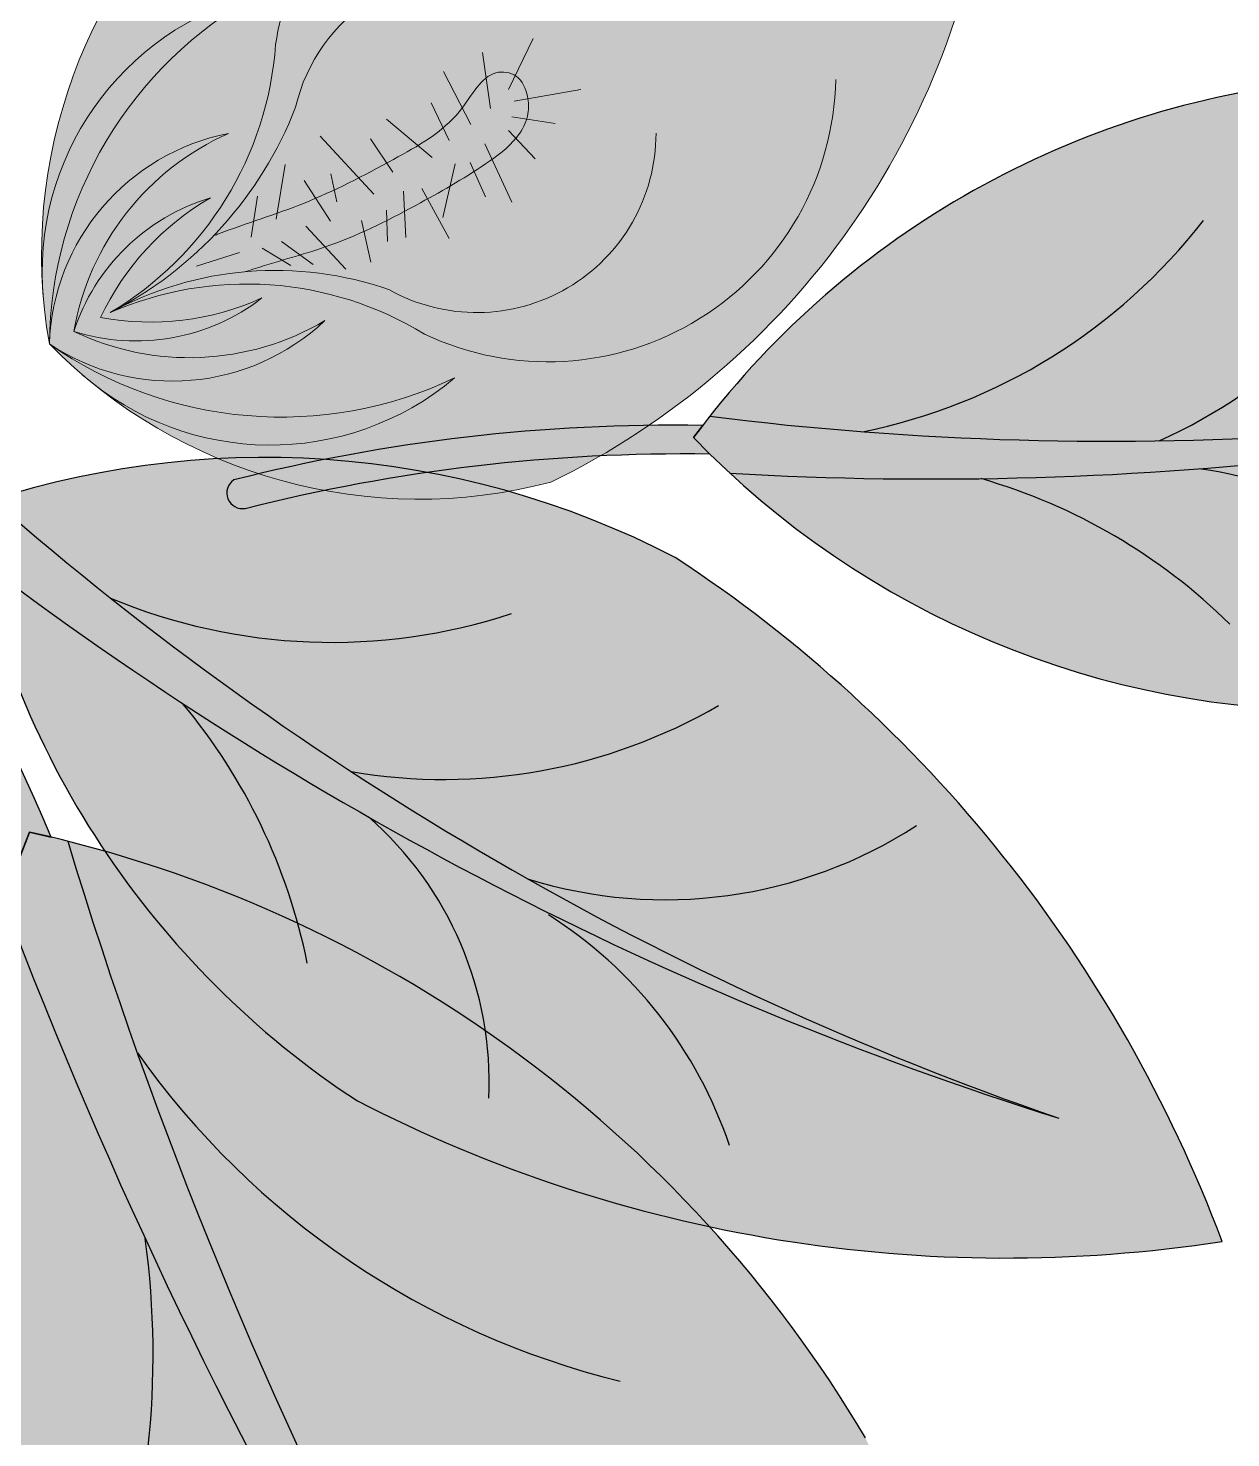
# Model space of a CAD drawing. Header units: inches. Extents: x 9636 to 21597, y -10243 to 557.
# Drawn here: x 15100.45 to 15107.86, y -8253.64 to -8244.96 of the extents above; entities that cross this region are included whole.
import ezdxf

# ---------------------------------------------------------------- set-up
doc = ezdxf.new("R2010")
doc.units = ezdxf.units.IN
doc.header["$MEASUREMENT"] = 0
doc.layers.add('MESA', color=7, linetype='Continuous')

# ---------------------------------------------------------------- blocks, each defined once
blk = doc.blocks.new('FF')
at = {"layer": 'MESA', "ltscale": 0.8}
h = blk.add_hatch(color=7, dxfattribs=at)
h.dxf.hatch_style = 1
h.set_gradient(color1=(237, 238, 238), one_color=1, tint=1)
h.paths.add_polyline_path([(15106.37106824673, -8243.92854207252, 0.2569091805170801), (15101.68821358154, -8243.89752045271, 0.2403030205165218), (15100.54322301592, -8246.558840044034, -0.3583807301859824), (15101.86589244517, -8244.752628270586, 0.2702333190890776), (15100.58472092263, -8246.903475007566, -0.3489770048102109), (15101.68830497659, -8245.607547985675, 0.2509502793129825), (15100.73521091408, -8246.826103635713, -0.2453890551403372), (15101.57614784156, -8246.00379183467, 0.1532458537889449), (15100.90048809107, -8246.741129732514, 0.1518402250092038), (15101.88492747094, -8246.624417374771, 0.00137366511991412), (15101.89329718636, -8246.620658265783, -0.245389055139057), (15100.73521091404, -8246.826103635633, 0.2509502793127925), (15102.28081660277, -8246.760003566067, -0.3489770048638718), (15100.58472092258, -8246.90347500775, 0.2702333191166405), (15103.07944167121, -8247.113023435611, -0.358380731124288), (15100.84086093649, -8247.137756086237, 0.240303021013481), (15103.67150220509, -8247.75508533544, 0.2569091805174252)])
edge = h.paths.add_edge_path(flags=16)
edge.add_arc((15099.86706515539, -8244.578911344477), 2.395479541308427, 297.1250703776473, 298.6244310634123, ccw=False)
edge.add_arc((15101.9752818798, -8248.564886458385), 2.114123560077596, 117.02529305126669, 118.72420838962, ccw=False)
edge.add_arc((15099.8670651554, -8244.578911344468), 2.395479541308427, 298.6244310630571, 316.1835036871349)
edge.add_spline(control_points=[(15101.59975025238, -8246.235844732866), (15101.6083292994, -8246.232513122977), (15101.68853895956, -8246.201697996612), (15101.76975874025, -8246.173593725356), (15101.84221945812, -8246.148716423566)], knot_values=[0.2471511740125481, 0.2471511740125481, 0.2471511740125481, 0.2471511740125481, 0.247785628570655, 0.2530743171580143, 0.2530743171580143, 0.2530743171580143, 0.2530743171580143], degree=3, periodic=0)
edge.add_spline(control_points=[(15101.84221945812, -8246.148716423566), (15101.89037934909, -8246.132182111225), (15101.93851306877, -8246.115743477028), (15101.98636678696, -8246.09882959036)], knot_values=[0.2436361292652643, 0.2436361292652643, 0.2436361292652643, 0.2436361292652643, 0.2471511740125481, 0.2471511740125481, 0.2471511740125481, 0.2471511740125481], degree=3, periodic=0)
edge.add_spline(control_points=[(15101.98636678696, -8246.09882959036), (15102.04106094473, -8246.079497951752), (15102.12092240989, -8246.05016828156), (15102.19917458544, -8246.017655136044), (15102.22405968849, -8246.006963273912)], knot_values=[0.2377304945037521, 0.2377304945037521, 0.2377304945037521, 0.2377304945037521, 0.2417479965750198, 0.2436361292652643, 0.2436361292652643, 0.2436361292652643, 0.2436361292652643], degree=3, periodic=0)
edge.add_spline(control_points=[(15102.22405968849, -8246.006963273912), (15102.26244136669, -8245.99047262041), (15102.30050556409, -8245.973275797201), (15102.3383661712, -8245.955477591562)], knot_values=[0.2348183224622999, 0.2348183224622999, 0.2348183224622999, 0.2348183224622999, 0.2377304945037521, 0.2377304945037521, 0.2377304945037521, 0.2377304945037521], degree=3, periodic=0)
edge.add_spline(control_points=[(15102.3383661712, -8245.955477591562), (15102.38890570728, -8245.931719043443), (15102.43908246247, -8245.906888882031), (15102.48916734276, -8245.881236359846)], knot_values=[0.2309309092598198, 0.2309309092598198, 0.2309309092598198, 0.2309309092598198, 0.2348183224622999, 0.2348183224622999, 0.2348183224622999, 0.2348183224622999], degree=3, periodic=0)
edge.add_spline(control_points=[(15102.48916734276, -8245.881236359846), (15102.54662951954, -8245.851805326847), (15102.60397076253, -8245.821291830367), (15102.66160018626, -8245.79007228448)], knot_values=[0.2264708961110354, 0.2264708961110354, 0.2264708961110354, 0.2264708961110354, 0.2309309092598199, 0.2309309092598199, 0.2309309092598199, 0.2309309092598199], degree=3, periodic=0)
edge.add_spline(control_points=[(15102.66160018626, -8245.79007228448), (15102.6752095867, -8245.782699673857), (15102.73917890016, -8245.747901638299), (15102.80362121102, -8245.712344979827), (15102.852663876, -8245.682473075718)], knot_values=[0.2215260703448321, 0.2215260703448321, 0.2215260703448321, 0.2215260703448321, 0.222579318859487, 0.2264708961110354, 0.2264708961110354, 0.2264708961110354, 0.2264708961110354], degree=3, periodic=0)
edge.add_spline(control_points=[(15102.852663876, -8245.682473075718), (15102.90758985242, -8245.649017644586), (15102.96041682211, -8245.613193035668), (15103.00838242813, -8245.573005921804)], knot_values=[0.2171676473178, 0.2171676473178, 0.2171676473178, 0.2171676473178, 0.2215260703448321, 0.2215260703448321, 0.2215260703448321, 0.2215260703448321], degree=3, periodic=0)
edge.add_spline(control_points=[(15103.00838242813, -8245.573005921804), (15103.04469058288, -8245.542585792256), (15103.08536879757, -8245.502639076536), (15103.12018119543, -8245.457738588002), (15103.12619022239, -8245.449725155953)], knot_values=[0.2131642620453263, 0.2131642620453263, 0.2131642620453263, 0.2131642620453263, 0.2164634238997696, 0.2171676473178, 0.2171676473178, 0.2171676473178, 0.2171676473178], degree=3, periodic=0)
edge.add_spline(control_points=[(15103.12619022239, -8245.449725155953), (15103.15686012907, -8245.408824821394), (15103.19834717516, -8245.343031571138), (15103.25306907644, -8245.281899674499), (15103.27361221887, -8245.265537959272)], knot_values=[0.2077773224475375, 0.2077773224475375, 0.2077773224475375, 0.2077773224475375, 0.2113716592103856, 0.2131642620453263, 0.2131642620453263, 0.2131642620453263, 0.2131642620453263], degree=3, periodic=0)
edge.add_spline(control_points=[(15103.27361221887, -8245.265537959272), (15103.29136820969, -8245.251396088514), (15103.3458886289, -8245.220170581342), (15103.4184181338, -8245.2296864944), (15103.45283622127, -8245.251194366683)], knot_values=[0.203445163018474, 0.203445163018474, 0.203445163018474, 0.203445163018474, 0.2049945578871382, 0.2077773224475375, 0.2077773224475375, 0.2077773224475375, 0.2077773224475375], degree=3, periodic=0)
edge.add_spline(control_points=[(15103.45283622127, -8245.251194366683), (15103.45492514431, -8245.252499735267), (15103.49659180167, -8245.280264310553), (15103.51970676811, -8245.336040750743), (15103.52953530607, -8245.38854354656), (15103.53028591822, -8245.393051177898)], knot_values=[0.1996944706411438, 0.1996944706411438, 0.1996944706411438, 0.1996944706411438, 0.1998633638435843, 0.2031371852270858, 0.203445163018474, 0.203445163018474, 0.203445163018474, 0.203445163018474], degree=3, periodic=0)
edge.add_spline(control_points=[(15103.53028591822, -8245.393051177898), (15103.53551831896, -8245.424473175948), (15103.53639565431, -8245.467024576988), (15103.52616741628, -8245.508235882548), (15103.52271946644, -8245.519174914858)], knot_values=[0.1967564236367511, 0.1967564236367511, 0.1967564236367511, 0.1967564236367511, 0.1989032889930779, 0.1996944706411438, 0.1996944706411438, 0.1996944706411438, 0.1996944706411438], degree=3, periodic=0)
edge.add_spline(control_points=[(15103.52271946644, -8245.519174914858), (15103.51301969508, -8245.549948597001), (15103.49177293452, -8245.591238773577), (15103.46465265715, -8245.6273918917), (15103.4565101371, -8245.637332878609)], knot_values=[0.1936429904609736, 0.1936429904609736, 0.1936429904609736, 0.1936429904609736, 0.1958687424163022, 0.1967564236367511, 0.1967564236367511, 0.1967564236367511, 0.1967564236367511], degree=3, periodic=0)
edge.add_spline(control_points=[(15103.4565101371, -8245.637332878609), (15103.4151632986, -8245.687812137821), (15103.36324027896, -8245.728834802507), (15103.30955127922, -8245.767057702538)], knot_values=[0.1891354409754396, 0.1891354409754396, 0.1891354409754396, 0.1891354409754396, 0.1936429904609736, 0.1936429904609736, 0.1936429904609736, 0.1936429904609736], degree=3, periodic=0)
edge.add_spline(control_points=[(15103.30955127922, -8245.767057702538), (15103.30466934586, -8245.77053330558), (15103.26831549981, -8245.796165713089), (15103.23152190485, -8245.820797973778), (15103.19941071284, -8245.841502830057)], knot_values=[0.1860923947748148, 0.1860923947748148, 0.1860923947748148, 0.1860923947748148, 0.186502265629451, 0.1891354409754396, 0.1891354409754396, 0.1891354409754396, 0.1891354409754396], degree=3, periodic=0)
edge.add_spline(control_points=[(15103.19941071284, -8245.841502830057), (15103.1505128337, -8245.873031512012), (15103.10098107665, -8245.903146498795), (15103.05101284049, -8245.93233933876)], knot_values=[0.1820826809719926, 0.1820826809719926, 0.1820826809719926, 0.1820826809719926, 0.1860923947748149, 0.1860923947748149, 0.1860923947748149, 0.1860923947748149], degree=3, periodic=0)
edge.add_spline(control_points=[(15103.05101284049, -8245.93233933876), (15103.00500846006, -8245.959216383424), (15102.95863410342, -8245.985311781558), (15102.91204381992, -8246.011009135944)], knot_values=[0.1783910477803653, 0.1783910477803653, 0.1783910477803653, 0.1783910477803653, 0.1820826809719925, 0.1820826809719925, 0.1820826809719925, 0.1820826809719925], degree=3, periodic=0)
edge.add_spline(control_points=[(15102.91204381992, -8246.011009135944), (15102.89794622839, -8246.018784808859), (15102.85104255951, -8246.044497702544), (15102.8039677719, -8246.069925619293), (15102.77091104178, -8246.087440572599)], knot_values=[0.1746797876871894, 0.1746797876871894, 0.1746797876871894, 0.1746797876871894, 0.175796826109966, 0.1783910477803653, 0.1783910477803653, 0.1783910477803653, 0.1783910477803653], degree=3, periodic=0)
edge.add_spline(control_points=[(15102.77091104178, -8246.087440572599), (15102.73503552614, -8246.106449046181), (15102.69898238634, -8246.125151866561), (15102.66266572886, -8246.143395307241)], knot_values=[0.171864353741853, 0.171864353741853, 0.171864353741853, 0.171864353741853, 0.1746797876871893, 0.1746797876871893, 0.1746797876871893, 0.1746797876871893], degree=3, periodic=0)
edge.add_spline(control_points=[(15102.66266572886, -8246.143395307241), (15102.61617019534, -8246.166752041214), (15102.56924272474, -8246.189355796765), (15102.52170306653, -8246.210883973557)], knot_values=[0.1682598066156458, 0.1682598066156458, 0.1682598066156458, 0.1682598066156458, 0.171864353741853, 0.171864353741853, 0.171864353741853, 0.171864353741853], degree=3, periodic=0)
edge.add_spline(control_points=[(15102.52170306653, -8246.210883973557), (15102.45515448939, -8246.241020276344), (15102.37569636918, -8246.273893475247), (15102.29390791955, -8246.302650115667), (15102.28181505997, -8246.306808931166)], knot_values=[0.1623418216133556, 0.1623418216133556, 0.1623418216133556, 0.1623418216133556, 0.1673876610569998, 0.1682598066156458, 0.1682598066156458, 0.1682598066156458, 0.1682598066156458], degree=3, periodic=0)
edge.add_spline(control_points=[(15102.28181505997, -8246.306808931166), (15102.23067533749, -8246.324396224642), (15102.17882869856, -8246.340568744301), (15102.12711333075, -8246.35610517481)], knot_values=[0.1586535887747186, 0.1586535887747186, 0.1586535887747186, 0.1586535887747186, 0.1623418216133555, 0.1623418216133555, 0.1623418216133555, 0.1623418216133555], degree=3, periodic=0)
edge.add_spline(control_points=[(15102.12711333075, -8246.35610517481), (15102.09036965926, -8246.367143779442), (15102.05369225444, -8246.377861281451), (15102.01738174468, -8246.38853696765)], knot_values=[0.1560331062850654, 0.1560331062850654, 0.1560331062850654, 0.1560331062850654, 0.1586535887747186, 0.1586535887747186, 0.1586535887747186, 0.1586535887747186], degree=3, periodic=0)
edge.add_spline(control_points=[(15102.01738174468, -8246.38853696765), (15101.96100457339, -8246.405112471366), (15101.88526789343, -8246.427597212218), (15101.81327467331, -8246.451841355147), (15101.79417002396, -8246.45853489133)], knot_values=[0.1504801710943955, 0.1504801710943955, 0.1504801710943955, 0.1504801710943955, 0.1545488385723417, 0.1560331062850654, 0.1560331062850654, 0.1560331062850654, 0.1560331062850654], degree=3, periodic=0)
edge.add_arc((15101.97528187979, -8248.564886458393), 2.114123560077597, 94.91441462444075, 117.0252930508658)
h = blk.add_hatch(color=35, dxfattribs=at)
h.dxf.hatch_style = 1
h.set_gradient(color1=(179, 116, 77), color2=(114, 74, 49), one_color=1, tint=0.3199999928474426, name='CURVED')
h.paths.add_polyline_path([(15098.69604195212, -8244.925205681322), (15098.76767249792, -8245.185000923128, -0.03310768506175343), (15096.8125399035, -8246.00055468222, -0.8090823413515376), (15096.75984754869, -8245.731359525747, 0.032777259300629)])
h.paths.add_polyline_path([(15100.59804827553, -8244.118513272719, -0.03310768506174779), (15098.76767249792, -8245.185000923128), (15098.69604195212, -8244.925205681322, 0.03277725930060161), (15100.51027686433, -8243.872929827694), (15100.46938640765, -8244.071845457147)])
at = {"layer": 'MESA', "lineweight": 5, "ltscale": 0.8}
h = blk.add_hatch(color=83, dxfattribs=at)
h.dxf.hatch_style = 1
h.set_gradient(color1=(117, 211, 105), one_color=1, tint=1)
h.paths.add_polyline_path([(15101.86589244517, -8244.752628270586, 0.3583807301414101), (15100.54322301591, -8246.558840043755, 0.02724021252780064), (15100.58472092263, -8246.903475007864, -0.27023331912118)])
h.paths.add_polyline_path([(15100.73521091409, -8246.826103635654, -0.2509502793036039), (15101.68830497659, -8245.607547985675, 0.3489770048638718), (15100.58472092262, -8246.903475007828, 0.3489770048564635), (15102.28081660277, -8246.760003566065, -0.2509502793046178)])
h.paths.add_polyline_path([(15101.57614784156, -8246.00379183467, 0.2453890551401661), (15100.73521091408, -8246.826103635709, 0.2453890551330679), (15101.89329718636, -8246.620658265783, -0.1532458537798691), (15100.9004880911, -8246.741129732465, -0.1532458537804744)], flags=17)
h.paths.add_polyline_path([(15100.58472092259, -8246.903475007746, 0.02724021243329556), (15100.84086094037, -8247.137756089365, 0.3583807303279284), (15103.07944167121, -8247.11302343561, -0.2702333191168038)])
h = blk.add_hatch(color=95, dxfattribs=at)
h.dxf.hatch_style = 1
h.set_gradient(color1=(68, 182, 53), color2=(121, 213, 109), one_color=1, tint=0.6299999952316284, name='CYLINDER')
edge = h.paths.add_edge_path()
edge.add_spline(control_points=[(15103.4565101371, -8245.637332878609), (15103.46465265715, -8245.6273918917), (15103.49177293452, -8245.591238773577), (15103.51301969508, -8245.549948597001), (15103.52271946644, -8245.519174914858)], knot_values=[0.1936429904609736, 0.1936429904609736, 0.1936429904609736, 0.1936429904609736, 0.1945306716814224, 0.1967564236367511, 0.1967564236367511, 0.1967564236367511, 0.1967564236367511], degree=3, periodic=0)
edge.add_spline(control_points=[(15103.52271946644, -8245.519174914858), (15103.52616741628, -8245.508235882548), (15103.53639565431, -8245.467024576988), (15103.53551831896, -8245.424473175948), (15103.53028591822, -8245.393051177898)], knot_values=[0.1967564236367511, 0.1967564236367511, 0.1967564236367511, 0.1967564236367511, 0.197547605284817, 0.1996944706411439, 0.1996944706411439, 0.1996944706411439, 0.1996944706411439], degree=3, periodic=0)
edge.add_spline(control_points=[(15103.53028591822, -8245.393051177898), (15103.52953530607, -8245.38854354656), (15103.51970676811, -8245.336040750743), (15103.49659180167, -8245.280264310553), (15103.45492514431, -8245.252499735267), (15103.45283622127, -8245.251194366683)], knot_values=[0.1996944706411439, 0.1996944706411439, 0.1996944706411439, 0.1996944706411439, 0.2000024484325321, 0.2032762698160336, 0.2034451630184741, 0.2034451630184741, 0.2034451630184741, 0.2034451630184741], degree=3, periodic=0)
edge.add_spline(control_points=[(15103.45283622127, -8245.251194366683), (15103.4184181338, -8245.2296864944), (15103.3458886289, -8245.220170581342), (15103.29136820969, -8245.251396088514), (15103.27361221887, -8245.265537959272)], knot_values=[0.2034451630184741, 0.2034451630184741, 0.2034451630184741, 0.2034451630184741, 0.2062279275788734, 0.2077773224475375, 0.2077773224475375, 0.2077773224475375, 0.2077773224475375], degree=3, periodic=0)
edge.add_spline(control_points=[(15103.27361221887, -8245.265537959272), (15103.25306907644, -8245.281899674499), (15103.19834717516, -8245.343031571138), (15103.15686012907, -8245.408824821394), (15103.12619022239, -8245.449725155953)], knot_values=[0.2077773224475375, 0.2077773224475375, 0.2077773224475375, 0.2077773224475375, 0.2095699252824783, 0.2131642620453263, 0.2131642620453263, 0.2131642620453263, 0.2131642620453263], degree=3, periodic=0)
edge.add_spline(control_points=[(15103.12619022239, -8245.449725155953), (15103.12018119543, -8245.457738588002), (15103.08536879757, -8245.502639076536), (15103.04469058288, -8245.542585792256), (15103.00838242813, -8245.573005921804)], knot_values=[0.2131642620453263, 0.2131642620453263, 0.2131642620453263, 0.2131642620453263, 0.2138684854633567, 0.2171676473178, 0.2171676473178, 0.2171676473178, 0.2171676473178], degree=3, periodic=0)
edge.add_spline(control_points=[(15103.00838242813, -8245.573005921804), (15102.96041682211, -8245.613193035668), (15102.90758985242, -8245.649017644586), (15102.852663876, -8245.682473075718)], knot_values=[0.2171676473178, 0.2171676473178, 0.2171676473178, 0.2171676473178, 0.2215260703448321, 0.2215260703448321, 0.2215260703448321, 0.2215260703448321], degree=3, periodic=0)
edge.add_spline(control_points=[(15102.852663876, -8245.682473075718), (15102.80362121102, -8245.712344979827), (15102.73917890016, -8245.747901638299), (15102.6752095867, -8245.782699673857), (15102.66160018626, -8245.79007228448)], knot_values=[0.2215260703448321, 0.2215260703448321, 0.2215260703448321, 0.2215260703448321, 0.2254176475963806, 0.2264708961110354, 0.2264708961110354, 0.2264708961110354, 0.2264708961110354], degree=3, periodic=0)
edge.add_spline(control_points=[(15102.66160018626, -8245.79007228448), (15102.60397076253, -8245.821291830367), (15102.54662951954, -8245.851805326847), (15102.48916734276, -8245.881236359846)], knot_values=[0.2264708961110354, 0.2264708961110354, 0.2264708961110354, 0.2264708961110354, 0.2309309092598199, 0.2309309092598199, 0.2309309092598199, 0.2309309092598199], degree=3, periodic=0)
edge.add_spline(control_points=[(15102.48916734276, -8245.881236359846), (15102.43908246247, -8245.906888882031), (15102.38890570728, -8245.931719043443), (15102.3383661712, -8245.955477591562)], knot_values=[0.2309309092598199, 0.2309309092598199, 0.2309309092598199, 0.2309309092598199, 0.2348183224622999, 0.2348183224622999, 0.2348183224622999, 0.2348183224622999], degree=3, periodic=0)
edge.add_spline(control_points=[(15102.3383661712, -8245.955477591562), (15102.30050556409, -8245.973275797201), (15102.26244136669, -8245.99047262041), (15102.22405968849, -8246.006963273912)], knot_values=[0.2348183224622999, 0.2348183224622999, 0.2348183224622999, 0.2348183224622999, 0.2377304945037521, 0.2377304945037521, 0.2377304945037521, 0.2377304945037521], degree=3, periodic=0)
edge.add_spline(control_points=[(15102.22405968849, -8246.006963273912), (15102.19917458544, -8246.017655136044), (15102.12092240989, -8246.05016828156), (15102.04106094473, -8246.079497951752), (15101.98636678696, -8246.09882959036)], knot_values=[0.2377304945037521, 0.2377304945037521, 0.2377304945037521, 0.2377304945037521, 0.2396186271939966, 0.2436361292652643, 0.2436361292652643, 0.2436361292652643, 0.2436361292652643], degree=3, periodic=0)
edge.add_spline(control_points=[(15101.98636678696, -8246.09882959036), (15101.93851306877, -8246.115743477028), (15101.89037934909, -8246.132182111225), (15101.84221945812, -8246.148716423566)], knot_values=[0.2436361292652643, 0.2436361292652643, 0.2436361292652643, 0.2436361292652643, 0.2471511740125481, 0.2471511740125481, 0.2471511740125481, 0.2471511740125481], degree=3, periodic=0)
edge.add_spline(control_points=[(15101.84221945812, -8246.148716423566), (15101.76975874025, -8246.173593725356), (15101.68853895956, -8246.201697996612), (15101.6083292994, -8246.232513122977), (15101.59975025238, -8246.235844732866)], knot_values=[0.2471511740125481, 0.2471511740125481, 0.2471511740125481, 0.2471511740125481, 0.2524398625999075, 0.2530743171580144, 0.2530743171580144, 0.2530743171580144, 0.2530743171580144], degree=3, periodic=0)
edge.add_arc((15100.04264144004, -8244.80583404275), 2.114123560077596, 298.7242083828013, 317.43639272086216, ccw=False)
edge.add_arc((15101.97528187979, -8248.564886458393), 2.114123560077597, 94.91441462414281, 115.6938741595497, ccw=False)
edge.add_spline(control_points=[(15101.79417002396, -8246.45853489133), (15101.81327467331, -8246.451841355147), (15101.88526789343, -8246.427597212218), (15101.96100457339, -8246.405112471366), (15102.01738174468, -8246.38853696765)], knot_values=[0.1504801710943955, 0.1504801710943955, 0.1504801710943955, 0.1504801710943955, 0.1519644388071193, 0.1560331062850654, 0.1560331062850654, 0.1560331062850654, 0.1560331062850654], degree=3, periodic=0)
edge.add_spline(control_points=[(15102.01738174468, -8246.38853696765), (15102.05369225444, -8246.377861281451), (15102.09036965926, -8246.367143779442), (15102.12711333075, -8246.35610517481)], knot_values=[0.1560331062850654, 0.1560331062850654, 0.1560331062850654, 0.1560331062850654, 0.1586535887747186, 0.1586535887747186, 0.1586535887747186, 0.1586535887747186], degree=3, periodic=0)
edge.add_spline(control_points=[(15102.12711333075, -8246.35610517481), (15102.17882869856, -8246.340568744301), (15102.23067533749, -8246.324396224642), (15102.28181505997, -8246.306808931166)], knot_values=[0.1586535887747186, 0.1586535887747186, 0.1586535887747186, 0.1586535887747186, 0.1623418216133556, 0.1623418216133556, 0.1623418216133556, 0.1623418216133556], degree=3, periodic=0)
edge.add_spline(control_points=[(15102.28181505997, -8246.306808931166), (15102.29390791955, -8246.302650115667), (15102.37569636918, -8246.273893475247), (15102.45515448939, -8246.241020276344), (15102.52170306653, -8246.210883973557)], knot_values=[0.1623418216133556, 0.1623418216133556, 0.1623418216133556, 0.1623418216133556, 0.1632139671720015, 0.1682598066156458, 0.1682598066156458, 0.1682598066156458, 0.1682598066156458], degree=3, periodic=0)
edge.add_spline(control_points=[(15102.52170306653, -8246.210883973557), (15102.56924272474, -8246.189355796765), (15102.61617019534, -8246.166752041214), (15102.66266572886, -8246.143395307241)], knot_values=[0.1682598066156458, 0.1682598066156458, 0.1682598066156458, 0.1682598066156458, 0.171864353741853, 0.171864353741853, 0.171864353741853, 0.171864353741853], degree=3, periodic=0)
edge.add_spline(control_points=[(15102.66266572886, -8246.143395307241), (15102.69898238634, -8246.125151866561), (15102.73503552614, -8246.106449046181), (15102.77091104178, -8246.087440572599)], knot_values=[0.171864353741853, 0.171864353741853, 0.171864353741853, 0.171864353741853, 0.1746797876871894, 0.1746797876871894, 0.1746797876871894, 0.1746797876871894], degree=3, periodic=0)
edge.add_spline(control_points=[(15102.77091104178, -8246.087440572599), (15102.8039677719, -8246.069925619293), (15102.85104255951, -8246.044497702544), (15102.89794622839, -8246.018784808859), (15102.91204381992, -8246.011009135944)], knot_values=[0.1746797876871894, 0.1746797876871894, 0.1746797876871894, 0.1746797876871894, 0.1772740093575887, 0.1783910477803653, 0.1783910477803653, 0.1783910477803653, 0.1783910477803653], degree=3, periodic=0)
edge.add_spline(control_points=[(15102.91204381992, -8246.011009135944), (15102.95863410342, -8245.985311781558), (15103.00500846006, -8245.959216383424), (15103.05101284049, -8245.93233933876)], knot_values=[0.1783910477803653, 0.1783910477803653, 0.1783910477803653, 0.1783910477803653, 0.1820826809719925, 0.1820826809719925, 0.1820826809719925, 0.1820826809719925], degree=3, periodic=0)
edge.add_spline(control_points=[(15103.05101284049, -8245.93233933876), (15103.10098107665, -8245.903146498795), (15103.1505128337, -8245.873031512012), (15103.19941071284, -8245.841502830057)], knot_values=[0.1820826809719925, 0.1820826809719925, 0.1820826809719925, 0.1820826809719925, 0.1860923947748148, 0.1860923947748148, 0.1860923947748148, 0.1860923947748148], degree=3, periodic=0)
edge.add_spline(control_points=[(15103.19941071284, -8245.841502830057), (15103.23152190485, -8245.820797973778), (15103.26831549981, -8245.796165713089), (15103.30466934586, -8245.77053330558), (15103.30955127922, -8245.767057702538)], knot_values=[0.1860923947748148, 0.1860923947748148, 0.1860923947748148, 0.1860923947748148, 0.1887255701208035, 0.1891354409754396, 0.1891354409754396, 0.1891354409754396, 0.1891354409754396], degree=3, periodic=0)
edge.add_spline(control_points=[(15103.30955127922, -8245.767057702538), (15103.36324027896, -8245.728834802507), (15103.4151632986, -8245.687812137821), (15103.4565101371, -8245.637332878609)], knot_values=[0.1891354409754396, 0.1891354409754396, 0.1891354409754396, 0.1891354409754396, 0.1936429904609736, 0.1936429904609736, 0.1936429904609736, 0.1936429904609736], degree=3, periodic=0)
at = {"layer": 'MESA', "ltscale": 0.8}
h = blk.add_hatch(color=85, dxfattribs=at)
h.dxf.hatch_style = 1
h.set_gradient(color1=(103, 159, 96), color2=(179, 207, 175), one_color=1, tint=0.75, name='INVCURVED')
h.paths.add_polyline_path([(15108.33026360681, -8245.291418830959, 0.1995123331975758), (15104.65011638343, -8247.349100573449, 0.0967495278531692), (15112.21936357434, -8246.832568004458, -0.08665420676483183), (15104.77408727995, -8247.700253922616, 0.1924888780828612), (15108.58264314027, -8249.159980714909, 0.1586077411667837), (15113.47719633627, -8246.898153567214, 0.1586077411660197)])
h = blk.add_hatch(color=35, dxfattribs=at)
h.dxf.hatch_style = 1
h.set_gradient(color1=(179, 116, 77), color2=(114, 74, 49), one_color=1, tint=0.3199999928474426, name='CURVED')
h.paths.add_polyline_path([(15099.43903186173, -8248.22982484808), (15099.64040785201, -8248.050737681333, 0.03310768506175343), (15098.44299228439, -8246.303205892169, 0.8090823413515376), (15098.25239926146, -8246.500479347389, -0.032777259300629)])
h.paths.add_polyline_path([(15100.59667902034, -8249.941033120773, 0.03310768506174779), (15099.64040785201, -8248.050737681333), (15099.43903186173, -8248.22982484808, -0.03277725930060161), (15100.38948412344, -8250.09941659148), (15100.46332369108, -8249.910241605452)])
h = blk.add_hatch(color=85, dxfattribs=at)
h.dxf.hatch_style = 1
h.set_gradient(color1=(103, 159, 96), color2=(52, 80, 48), one_color=1, tint=0.25)
h.paths.add_polyline_path([(15112.21936357432, -8246.832568004465, -0.09674952785286056), (15104.65011638343, -8247.349100573447, 0.007527451123012324), (15104.54974583483, -8247.480567875256, 0.01429188129494994), (15104.77408727995, -8247.700253922616, 0.08665420676455064)])
h = blk.add_hatch(color=35, dxfattribs=at)
h.dxf.hatch_style = 1
h.set_gradient(color1=(179, 116, 77), color2=(114, 74, 49), one_color=1, tint=0.3199999928474426, name='CURVED')
h.paths.add_polyline_path([(15103.20791623746, -8247.654300949212), (15103.15170747228, -8247.477753626896, 0.03310768506175343), (15101.71933255019, -8247.741474984916, 0.8090823413515376), (15101.78997872417, -8247.916332045183, -0.032777259300629)])
h.paths.add_polyline_path([(15104.60635963875, -8247.40540760621, 0.03310768506174779), (15103.15170747228, -8247.477753626896), (15103.20791623746, -8247.654300949212, -0.03277725930060161), (15104.64793713569, -8247.57982343905), (15104.54974583483, -8247.480567875255)])
h = blk.add_hatch(color=85, dxfattribs=at)
h.dxf.hatch_style = 1
h.set_gradient(color1=(103, 159, 96), color2=(179, 207, 175), one_color=1, tint=0.75, name='INVCURVED')
h.paths.add_polyline_path([(15104.43706711962, -8248.218130562109, 0.1995123331975758), (15100.23562374716, -8247.863995944925, 0.0967495278531692), (15106.79773685623, -8251.671748625407, -0.08665420676483183), (15100.14185613938, -8248.224391690661, 0.1924888780828612), (15102.48133933475, -8251.565457153638, 0.1586077411667837), (15107.80347040775, -8252.429999735758, 0.1586077411660197)])
h = blk.add_hatch(color=85, dxfattribs=at)
h.dxf.hatch_style = 1
h.set_gradient(color1=(103, 159, 96), color2=(52, 80, 48), one_color=1, tint=0.25)
h.paths.add_polyline_path([(15106.7977368562, -8251.6717486254, -0.09674952785286056), (15100.23562374716, -8247.863995944923, 0.007527451123012324), (15100.07887058111, -8247.916781770713, 0.01429188129494994), (15100.14185613938, -8248.224391690661, 0.08665420676455064)])
h = blk.add_hatch(color=85, dxfattribs=at)
h.dxf.hatch_style = 1
h.set_gradient(color1=(103, 159, 96), color2=(179, 207, 175), one_color=1, tint=0.75, name='INVCURVED')
h.paths.add_polyline_path([(15105.60787122576, -8253.639698761099, 0.1995123331975758), (15100.69737812491, -8249.965886871552, 0.0967495278531692), (15105.85946528769, -8259.719163313464, -0.08665420676483183), (15100.30403738231, -8250.33826648144, 0.1924888780828612), (15100.61620739519, -8256.262551939892, 0.1586077411667837), (15106.51606179607, -8261.429465829824, 0.1586077411660197)])
h = blk.add_hatch(color=85, dxfattribs=at)
h.dxf.hatch_style = 1
h.set_gradient(color1=(103, 159, 96), color2=(52, 80, 48), one_color=1, tint=0.25)
h.paths.add_polyline_path([(15105.85946528767, -8259.719163313437, -0.09674952785286056), (15100.69737812491, -8249.965886871552, 0.007527451123012324), (15100.46332369108, -8249.910241605448, 0.01429188129494994), (15100.30403738231, -8250.33826648144, 0.08665420676455064)])
at = {"layer": 'MESA', "lineweight": 9, "ltscale": 0.8}
for p, q in [((15103.41189617617, -8245.336991616563), (15103.56205691537, -8245.022302699534)), ((15103.30067370474, -8245.4535960134), (15103.25118899563, -8245.109712533)), ((15103.17926028697, -8245.552948263812), (15103.01072246751, -8245.225136383062)), ((15103.44553810362, -8245.407839802801), (15103.85634393899, -8245.336153548302)), ((15103.0460944585, -8245.65122549386), (15102.93426886803, -8245.419284923522)), ((15102.94011603559, -8245.756419153011), (15102.66060773948, -8245.520078024809)), ((15103.43145186886, -8245.50505257187), (15103.69774633985, -8245.546257796452)), ((15102.58186645563, -8245.981533397648), (15102.25217560311, -8245.624819995834)), ((15103.41158697581, -8245.589437698225), (15103.57518432826, -8245.763858297356)), ((15102.69902311914, -8245.84559274659), (15102.56130858921, -8245.641280210179)), ((15103.26498343106, -8245.671250181693), (15103.43179671936, -8246.029848773676)), ((15101.98023156676, -8246.135873008267), (15102.03594729539, -8245.799470898599)), ((15103.08248362491, -8245.794313272923), (15103.006975741, -8246.125479348802)), ((15103.17457558664, -8245.785551638703), (15103.26844850101, -8245.99703843973)), ((15102.31605591618, -8246.147429010061), (15102.15276851357, -8245.898111339266)), ((15102.3539458394, -8246.027670268086), (15102.31680824351, -8245.855583005743)), ((15102.76550800234, -8245.96312841888), (15102.77793661678, -8246.249083730427)), ((15102.87642640468, -8245.945569413618), (15103.04498583189, -8246.255262917231)), ((15101.82740002801, -8246.247089574439), (15101.86547132359, -8245.994367757494)), ((15102.506830596, -8246.142898221618), (15102.56316793755, -8246.40043018456)), ((15102.66074766366, -8246.079771496446), (15102.666561649, -8246.272626204729)), ((15102.16281885314, -8246.179440824018), (15102.41005240591, -8246.444068333203)), ((15101.89495714052, -8246.31494351047), (15102.07056422449, -8246.42050670591)), ((15102.01327262791, -8246.272766197504), (15102.20784750349, -8246.415207966884)), ((15101.75418144899, -8246.340689993931), (15101.48970753565, -8246.425370357514))]:
    blk.add_line(p, q, dxfattribs=at)
at = {"layer": 'MESA', "ltscale": 0.8}
for points in [[(15100.51027686433, -8243.872929827696), (15100.46938640764, -8244.071845457149), (15100.59804827553, -8244.11851327272, -0.06628802967972178), (15096.8125399035, -8246.000554682221, -0.8090823413515378), (15096.75984754869, -8245.73135952575, 0.06562502276091056)], [(15100.38948412344, -8250.099416591482), (15100.46332369108, -8249.91024160545), (15100.59667902034, -8249.941033120775, 0.06628802967972178), (15098.44299228439, -8246.30320589217, 0.8090823413515378), (15098.25239926146, -8246.50047934739, -0.06562502276091056)], [(15104.64793713569, -8247.579823439051), (15104.54974583483, -8247.480567875258), (15104.60635963875, -8247.405407606211, 0.06628802967972178), (15101.71933255019, -8247.741474984918, 0.8090823413515378), (15101.78997872417, -8247.916332045184, -0.06562502276091056)]]:
    blk.add_lwpolyline(points, format="xyb", close=True, dxfattribs=at)
at = {"layer": 'MESA', "lineweight": 9, "ltscale": 0.8}
for centre, radius, start, end in [((15103.59949565629, -8245.296001320934), 1.639171412224122, 76.15363307492953, 171.7423871351582), ((15103.72454968647, -8246.35058859647), 3.188135513144543, 129.6966772135081, 189.9867240723429), ((15101.54341953046, -8243.388234197959), 4.857790107342153, 295.9812052402243, 353.6140617239099), ((15103.15576811434, -8245.692136307498), 1.0840250083682, 79.1802242660159, 166.8940268125453), ((15099.88919327997, -8244.911632040286), 2.093430711312184, 300.7403419974588, 355.9200363512726), ((15103.65281439354, -8245.24163222669), 1.772325209199227, 244.6438410149117, 358.9412491438221), ((15099.8670651554, -8244.578911344464), 2.395479541311127, 297.1250703892061, 338.7703673949115), ((15103.21524066349, -8245.6067881554), 1.103712575320956, 240.8860591632759, 0.050504633558268), ((15101.97528187979, -8248.564886458395), 2.11412356007805, 70.57931106942763, 118.7242083755821), ((15101.79995169755, -8248.628123166944), 2.093430711312545, 58.49804619100389, 113.677740544764), ((15102.8613354664, -8244.671607119906), 3.188135513144543, 224.4313584698744, 284.7214053287088)]:
    blk.add_arc(centre, radius, start, end, dxfattribs=at)
at = {"layer": 'MESA', "color": 62, "lineweight": 5, "ltscale": 0.8}
for centre, radius, start, end in [((15102.30271094785, -8246.459899931502), 1.76226755302391, 104.3516814775775, 185.5740474251228), ((15103.06980434738, -8246.926743535256), 2.485192357214421, 118.9754022889646, 179.4635393543882), ((15101.95182642212, -8246.94981521284), 1.367890661334735, 101.1073608814796, 178.0586121649909), ((15102.34925004191, -8247.106515964253), 1.638216524196814, 113.7942851791465, 170.1441900931584), ((15101.94299612184, -8247.220096977653), 1.270423496943097, 106.7837708660757, 161.9330818591989), ((15102.41293708612, -8247.448823281355), 1.669829967903257, 120.0742869328782, 154.9245262423723), ((15101.11755180239, -8245.614579262508), 1.270423496943097, 252.4850006830188, 307.6343116761421), ((15101.20497508155, -8245.0992954551), 1.669829967903257, 259.4935562998443, 294.3437956093394), ((15101.34250581011, -8245.764665574354), 1.367890661334735, 236.3594703772277, 313.310721660738), ((15101.44631094926, -8245.350268238284), 1.638216524196814, 244.27389244906, 300.6237973630702), ((15102.01178335511, -8244.868856157438), 2.485192357214421, 234.9545431878302, 295.4426802532508), ((15101.94511417467, -8245.764361854997), 1.76226755302391, 228.8440351170941, 310.0664010646409)]:
    blk.add_arc(centre, radius, start, end, dxfattribs=at)
at = {"layer": 'MESA', "ltscale": 0.8}
for centre, radius, start, end in [((15108.96594592585, -8250.748129243959), 5.49361270404985, 96.64475057272602, 143.5021361888844), ((15106.03026806404, -8244.431964870992), 3.366816296886543, 294.296023263664, 334.1865133235825), ((15104.89089480244, -8243.973374864563), 3.540329309418411, 281.3737478189097, 322.2146154034646), ((15107.11251755533, -8227.715040842166), 19.78786802722636, 262.851585636521, 284.9561457192542), ((15106.01222254267, -8225.947855433173), 21.78760700426676, 266.7422690148209, 286.5524646129436), ((15108.50397853336, -8243.666931250204), 5.49361270404985, 223.963077029356, 270.8204626455112), ((15101.91025870644, -8253.096144480207), 5.493612704050537, 62.61586926319569, 109.4732548793511), ((15107.39375893193, -8249.825528767731), 2.168727903706357, 31.47016453770033, 82.96735266571929), ((15105.3123993757, -8251.211230469358), 3.621043456956857, 45.48540129149311, 73.83866589592304), ((15113.26378296233, -8232.970145249845), 19.78786802722883, 228.8227043269872, 250.9272644097192), ((15105.49011501528, -8246.969040130964), 5.493612704050537, 189.9341957198185, 236.7915813359774), ((15113.34084323138, -8230.889843565094), 21.78760700426948, 232.7133877052881, 252.5235833034118), ((15099.64846352226, -8255.496758209118), 8.712585427786646, 20.60918990605178, 56.65911258091519), ((15102.32426253217, -8245.201086570869), 3.540329309418853, 247.3448665093754, 288.1857340939314), ((15098.62320515575, -8251.43537836365), 3.62104345695731, 11.45651998195708, 39.80978458638866), ((15103.01189260721, -8246.218751104563), 3.366816296886963, 260.2671419541302, 300.1576320140488), ((15101.12359706726, -8251.451721466497), 2.168727903706628, 357.4412832281668, 48.93847135618599), ((15104.37523434446, -8247.477968118903), 2.848348437276325, 252.7050002319385, 302.8947973870767), ((15107.8693543908, -8252.909992498688), 7.990481596672286, 157.9500024736512, 204.8073880898104), ((15098.73237766333, -8257.710986569606), 7.990481596672286, 30.63167601702536, 77.48906163318193), ((15128.24490318082, -8241.628590853383), 28.78153299601394, 196.8385110808192, 218.943071163552), ((15129.942698079, -8239.121488138784), 31.69016131675633, 200.7291944591205, 220.5393900572429), ((15102.22026327153, -8252.693808450127), 2.689750615148248, 18.50640638632688, 57.71475570993723), ((15105.32571939444, -8248.28979907325), 5.149423105894036, 215.3606732632076, 256.2015408477632), ((15106.47082961184, -8243.819935081789), 8.712585427786646, 242.7483380182562, 278.7982606931228), ((15095.95663632218, -8253.129653639473), 5.266822155525183, 339.4723267357915, 7.825591340219831)]:
    blk.add_arc(centre, radius, start, end, dxfattribs=at)
at = {"layer": 'MESA', "color": 62, "lineweight": 5, "ltscale": 0.8}
blk.add_open_spline([(15101.79417002396, -8246.458534891332), (15101.81327467331, -8246.451841355149), (15101.97836699882, -8246.396245537528), (15102.36716731108, -8246.298731118513), (15102.83869362832, -8246.055580958333), (15103.23045970439, -8245.831911720099), (15103.46746453102, -8245.649327954403), (15103.53901435531, -8245.495046374355), (15103.5329375841, -8245.367966724696), (15103.47944203225, -8245.23888189754), (15103.31771167522, -8245.214358400453), (15103.2026283932, -8245.331924454862), (15103.06100374699, -8245.56846834964), (15102.66494974076, -8245.791678009522), (15102.17577671935, -8246.047380876493), (15101.79054274463, -8246.162509954667), (15101.6083292994, -8246.232513122979), (15101.59975025238, -8246.235844732868)], degree=3, knots=[0.1504801710943955, 0.1504801710943955, 0.1504801710943955, 0.1504801710943955, 0.1519644388071193, 0.1632139671720015, 0.1772740093575887, 0.1887255701208035, 0.1945306716814224, 0.197547605284817, 0.2000024484325321, 0.2032762698160336, 0.2062279275788734, 0.2095699252824783, 0.2138684854633567, 0.2254176475963806, 0.2396186271939966, 0.2524398625999075, 0.2530743171580144, 0.2530743171580144, 0.2530743171580144, 0.2530743171580144], dxfattribs=at)

msp = doc.modelspace()

# ---------------------------------------------------------------- block references
at = {"color": 18, "true_color": 0x000000}
msp.add_blockref('FF', (0, 0), dxfattribs=at)

doc.saveas('drawing.dxf')
